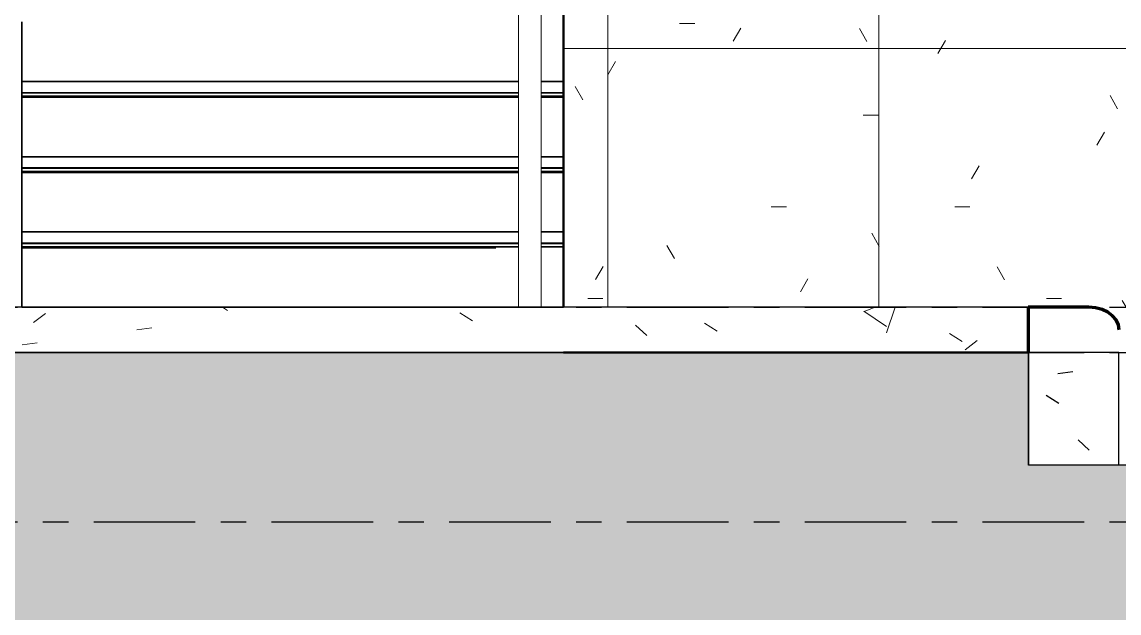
# Model space of a CAD drawing. Header units: millimetres. Extents: x -25371 to 2282244, y -90657 to 147824.
# Drawn here: x 1887649 to 1890080, y -4150 to -2841 of the extents above; entities that cross this region are included whole.
import ezdxf

# ---------------------------------------------------------------- set-up
doc = ezdxf.new("R2010")
doc.units = ezdxf.units.MM
doc.linetypes.add('CENTER', pattern=[50.8, 31.75, -6.35, 6.35, -6.35])
doc.linetypes.add('TA_GL_000.90000', pattern=[2.475, 0.9, -0.225, 0.225, -0.225, 0.9])
doc.layers.add('000 - 0_SYM_DWG_GRIDLINE_MAIN_COLOR_251', color=7, linetype='Continuous')
doc.layers.add('000 - GRID', color=7, linetype='CENTER')
for name, color, linetype, lineweight in [('A-DETL-GENF', 7, 'Continuous', 35), ('A-DETL-THIN', 7, 'Continuous', 25), ('A-FLOR-FNSH', 7, 'Continuous', 70), ('A-FLOR-HRAL', 7, 'Continuous', 35), ('A-FLOR-MCUT', 7, 'Continuous', 70), ('A-FLOR-PATT', 7, 'Continuous', 70), ('A-WALL-PATT', 7, 'Continuous', 50), ('I-WALL-E', 7, 'Continuous', 50), ('P-SANR-FIXT', 7, 'Continuous', 35), ('S-STRS-E', 7, 'Continuous', 35), ('WALL-E', 7, 'Continuous', 50)]:
    doc.layers.add(name, color=color, linetype=linetype, lineweight=lineweight)
doc.styles.add('TA', font='', dxfattribs={"height": 4.5})
doc.styles.get('TA').set_extended_font_data('Cordia New')
pattern_1 = [(50, (12756.7, -1e-11), (728.7365, -63.756), [76.2, -838.2]), (355, (12756.7, -1e-11), (-140.9716, 764.2276), [60.96, -670.56]), (100.451, (12817.46, -5.3), (587.77, 700.4668), [64.76, -712.36]), (46.184, (12756.7, 203.2), (1084.316, -168.171), [114.3, -1257.3]), (96.636, (12847.1, 189.2), (949.61, 989.71), [97.14, -1068.54]), (351.184, (12756.7, 203.2), (949.62, 989.701), [91.44, -1005.84]), (21, (12858.3, 152.4), (606.458, -409.0606), [76.2, -838.2]), (326, (12858.3, 152.4), (247.2083, 736.753), [60.96, -670.56]), (71.451, (12908.9, 118.3), (853.6683, 327.6855), [64.76, -712.36]), (37.5, (12756.73, -1e-11), (12.3547, 338.2201), [33.528, -628.904, 33.528, -647.192, -673.1]), (37.5, (12756.73, -1e-11), (12.3547, 338.2201), [-1343.152, 33.528, -639.572]), (7.5, (12756.73, -1e-11), (267.2789, 400.7221), [33.528, -354.584, 33.528, -613.664, -256.54]), (7.5, (12756.73, -1e-11), (267.2789, 400.7221), [-1035.304, 33.528, -223.012]), (327.5, (12530.16, -1e-11), (542.3633, -22.91534), [33.528, -220.472, 33.528, -758.952, -1051.56]), (327.5, (12530.16, -1e-11), (542.3633, -22.91534), [-1046.48, 33.528, -1018.032]), (317.5, (12428.56, -1e-11), (592.517, 101.707), [33.528, -296.672, 33.528, -492.76, -746.76]), (317.5, (12428.56, -1e-11), (592.517, 101.707), [-856.488, 33.528, -713.232])]

# ---------------------------------------------------------------- blocks, each defined once
blk = doc.blocks.new('PB-DRAIN-SCUPPER-GENC-300 with RC  - 300WX100D 2-5732366-VS01 - ELEVATION 4')
at = {"layer": 'P-SANR-FIXT', "color": 7, "lineweight": 9}
for p, q in [((3000, 101100), (1800, 101100)), ((1800, 101100), (3000, 101100)), ((3000, 101100), (1800, 101100)), ((3000, 101100), (1800, 101100))]:
    blk.add_line(p, q, dxfattribs=at)
at = {"layer": 'P-SANR-FIXT', "color": 7}
for p, q in [((1800, 101100), (3000, 101100)), ((3000, 101100), (1800, 101100)), ((3000, 101100), (1800, 101100)), ((3000, 101100), (1800, 101100))]:
    blk.add_line(p, q, dxfattribs=at)
blk = doc.blocks.new('Railing - 50mm-5751642-VS01 - ELEVATION 4')
at = {"layer": 'A-FLOR-HRAL', "color": 7, "lineweight": 9}
for p, q in [((2900, 104234.4), (2900.3, 104236.7)), ((2900, 104234.4), (2900, 103266.7)), ((2900.3, 104232), (2900, 104234.4)), ((2949.7, 104236.7), (2950, 104234.4)), ((2950, 104234.4), (2949.7, 104232)), ((2950, 103266.7), (2950, 104234.4))]:
    blk.add_line(p, q, dxfattribs=at)
blk = doc.blocks.new('Railing - 50mm-5751640-VS01 - ELEVATION 4')
at = {"layer": 'A-FLOR-HRAL', "color": 7, "lineweight": 9}
for p, q in [((2900, 103865.7), (2900.3, 103868.1)), ((2900, 103865.7), (2900, 102933.3)), ((2900.3, 103863.4), (2900, 103865.7)), ((2949.7, 103868.1), (2950, 103865.7)), ((2950, 103865.7), (2949.7, 103863.4)), ((2950, 102933.3), (2950, 103865.7))]:
    blk.add_line(p, q, dxfattribs=at)
blk = doc.blocks.new('Railing - 50mm-5751638-VS01 - ELEVATION 4')
at = {"layer": 'A-FLOR-HRAL', "color": 7, "lineweight": 9}
for p, q in [((2900, 103497.1), (2900.3, 103499.5)), ((2900, 103497.1), (2900, 102600)), ((2900.3, 103494.7), (2900, 103497.1)), ((2949.7, 103499.5), (2950, 103497.1)), ((2950, 103497.1), (2949.7, 103494.7)), ((2950, 102600), (2950, 103497.1))]:
    blk.add_line(p, q, dxfattribs=at)
blk = doc.blocks.new('Railing - 50mm-5751636-VS01 - ELEVATION 4')
at = {"layer": 'A-FLOR-HRAL', "color": 7, "lineweight": 9}
for p, q in [((2900, 103128.5), (2900.3, 103130.9)), ((2900, 103128.5), (2900, 102100)), ((2900.3, 103126.1), (2900, 103128.5)), ((2949.7, 103130.9), (2950, 103128.5)), ((2950, 103128.5), (2949.7, 103126.1)), ((2950, 102100), (2950, 103128.5))]:
    blk.add_line(p, q, dxfattribs=at)
blk = doc.blocks.new('Railing - 50mm-5751634-VS01 - ELEVATION 4')
at = {"layer": 'A-FLOR-HRAL', "color": 7, "lineweight": 9}
for p, q in [((2900, 102759.9), (2900.3, 102762.2)), ((2900, 102759.9), (2900, 101766.7)), ((2900.3, 102757.5), (2900, 102759.9)), ((2949.7, 102762.2), (2950, 102759.9)), ((2950, 102759.9), (2949.7, 102757.5)), ((2950, 101766.7), (2950, 102759.9))]:
    blk.add_line(p, q, dxfattribs=at)
blk = doc.blocks.new('Railing - 50mm-5751632-VS01 - ELEVATION 4')
at = {"layer": 'A-FLOR-HRAL', "color": 7, "lineweight": 9}
for p, q in [((2900, 102391.2), (2900.3, 102393.6)), ((2900, 102391.2), (2900, 101433.3)), ((2900.3, 102388.9), (2900, 102391.2)), ((2949.7, 102393.6), (2950, 102391.2)), ((2950, 102391.2), (2949.7, 102388.9)), ((2950, 101433.3), (2950, 102391.2))]:
    blk.add_line(p, q, dxfattribs=at)
blk = doc.blocks.new('Railing - Railing-5725296-VS01 - ELEVATION 4')
at = {"color": 7}
for name in ['Railing - 50mm-5751642-VS01 - ELEVATION 4', 'Railing - 50mm-5751640-VS01 - ELEVATION 4', 'Railing - 50mm-5751638-VS01 - ELEVATION 4', 'Railing - 50mm-5751636-VS01 - ELEVATION 4', 'Railing - 50mm-5751634-VS01 - ELEVATION 4', 'Railing - 50mm-5751632-VS01 - ELEVATION 4']:
    blk.add_blockref(name, (0, 0), dxfattribs=at)
blk = doc.blocks.new('Top Rail Type - Top Rail_Internal_-5725755-VS01 - ELEVATION 4')
at = {"layer": 'A-FLOR-HRAL', "color": 7, "lineweight": 9}
for p, q in [((2900, 102066.7), (2900, 101100)), ((2950, 101100), (2950, 102066.7)), ((2949.2, 101100), (2900.9, 101100)), ((2900.9, 101100), (2949.2, 101100))]:
    blk.add_line(p, q, dxfattribs=at)
blk = doc.blocks.new('C-1-VS01_REV00_20260616-140725_ELEVATION_4_EX')
at = {"layer": 'A-DETL-GENF', "lineweight": 9}
h = blk.add_hatch(dxfattribs=at)
h.set_pattern_fill('FP_37', style=0, pattern_type=2)
h.set_pattern_definition([(45, (12756.73, -1e-11), (0, 449.0128), [317.5, -317.5]), (45, (12672.54, 84.2), (0, 449.0128), [317.5, -317.5]), (45, (12588.35, 168.38), (0, 449.0128), [317.5, -317.5]), (135, (12588.35, 224.5), (-449.0128, 3e-14), [317.5, -317.5]), (135, (12672.54, 308.7), (-449.0128, 3e-14), [317.5, -317.5]), (135, (12756.73, 392.9), (-449.0128, 3e-14), [317.5, -317.5])])
h.paths.add_polyline_path([(12634.2, 99376.8), (26357.8, 99376.8), (26357.8, 101000), (24421.8, 101000), (24421.8, 100750), (16251.8, 100750), (16251.8, 101000), (9975.1, 101000), (9975.1, 100500), (8919.4, 100500), (8919.4, 101000), (-28.2, 101000), (-28.2, 99376.8), (12523.5, 99376.8)])
at = {"layer": 'A-DETL-GENF', "lineweight": 25}
h = blk.add_hatch(dxfattribs=at)
h.set_pattern_fill('FP_27', style=0, pattern_type=2)
h.set_pattern_definition(pattern_1)
h.paths.add_polyline_path([(16451.8, 100751.2), (16451.8, 101000), (16251.8, 101000), (16251.8, 100751.2)])
at = {"layer": 'A-FLOR-PATT', "lineweight": 9}
h = blk.add_hatch(dxfattribs=at)
h.set_pattern_fill('FP_27', style=0, pattern_type=2)
h.set_pattern_definition(pattern_1)
h.paths.add_polyline_path([(16250.6, 101000), (16250.6, 101100), (8429.3, 101100), (8429.3, 101000), (16175.7, 101000)])
at = {"layer": 'A-WALL-PATT', "lineweight": 9}
h = blk.add_hatch(dxfattribs=at)
h.set_pattern_fill('FP_14', style=0, pattern_type=2)
h.set_pattern_definition([(0, (12756.73, -1e-11), (812.8, 203.2), [33.528, -576.072, 33.528, -576.072, -3251.2]), (0, (12756.73, -1e-11), (812.8, 203.2), [-1219.2, 33.528, -1185.672, 33.528, -576.072, -1422.4]), (0, (12756.73, -1e-11), (812.8, 203.2), [-3048, 33.528, -372.872, 33.528, -982.472]), (120, (13061.53, 101.6), (-582.37636, 602.30545), [33.528, -576.072, 33.528, -576.072, -3251.2]), (120, (13061.53, 101.6), (-582.37636, 602.30545), [-1219.2, 33.528, -1185.672, 33.528, -576.072, -1422.4]), (120, (13061.53, 101.6), (-582.37636, 602.30545), [-3048, 33.528, -372.872, 33.528, -982.472]), (240, (13163.13, 508), (-230.42364, -805.50545), [33.528, -576.072, 33.528, -576.072, -3251.2]), (240, (13163.13, 508), (-230.42364, -805.50545), [-1219.2, 33.528, -1185.672, 33.528, -576.072, -1422.4]), (240, (13163.13, 508), (-230.42364, -805.50545), [-3048, 33.528, -372.872, 33.528, -982.472])])
h.paths.add_polyline_path([(15221.8, 101100), (16721.8, 101100), (16721.8, 103570), (15171.8, 103570), (15171.8, 103433.3), (15221.8, 103433.3), (15221.8, 101231.7)])
h.paths.add_polyline_path([(15071.8, 103433.3), (15121.8, 103433.3), (15121.8, 103570), (15071.8, 103570), (15071.8, 103490.7)])
h = blk.add_hatch(dxfattribs=at)
h.set_pattern_fill('FP_23', style=0, pattern_type=2)
h.set_pattern_definition([(0, (15146.8, 100300), (0, 600), []), (90, (15146.8, 100300), (-600, 4e-14), [])])
h.paths.add_polyline_path([(15221.8, 101100), (16721.8, 101100), (16721.8, 103570), (15171.8, 103570), (15171.8, 103433.3), (15221.8, 103433.3), (15221.8, 101231.7)])
h.paths.add_polyline_path([(15071.8, 103433.3), (15121.8, 103433.3), (15121.8, 103570), (15071.8, 103570), (15071.8, 103490.7)])
at = {"layer": 'A-DETL-THIN', "color": 7}
for p, q in [((16251.8, 101000), (9975.1, 101000)), ((16251.8, 100750), (16251.8, 101000)), ((16451.8, 101000), (16251.8, 101000)), ((16251.8, 101000), (16251.8, 100751.2)), ((16451.8, 100751.2), (16451.8, 101000)), ((16251.8, 100751.2), (16451.8, 100751.2)), ((24421.8, 100750), (16251.8, 100750))]:
    blk.add_line(p, q, dxfattribs=at)
at = {"layer": 'A-FLOR-FNSH', "color": 7, "lineweight": 25}
for p, q in [((16250.6, 101100), (8429.3, 101100)), ((16250.6, 101000), (16250.6, 101100)), ((8429.3, 101000), (16250.6, 101000))]:
    blk.add_line(p, q, dxfattribs=at)
at = {"layer": 'A-FLOR-MCUT', "color": 7, "lineweight": 100}
for p, q in [((16385.2, 101100), (16250.6, 101100)), ((16250.6, 101100), (16250.6, 101000))]:
    blk.add_line(p, q, dxfattribs=at)
at = {"layer": 'A-FLOR-MCUT', "color": 7, "lineweight": 100, "flags": 128}
blk.add_lwpolyline([(16452.5, 101050), (16450.8, 101061.1), (16445.8, 101071.7), (16437.8, 101081.2), (16427.1, 101089.1), (16414.4, 101095), (16400.2, 101098.7), (16385.2, 101100)], dxfattribs=at)
at = {"layer": 'I-WALL-E', "color": 7}
for p, q in [((15221.8, 101100), (15221.8, 103433.3)), ((16250.6, 101000), (15221.8, 101000))]:
    blk.add_line(p, q, dxfattribs=at)
at = {"layer": 'S-STRS-E', "color": 7}
for p, q in [((14021.8, 101600), (14021.8, 101731.7)), ((14021.8, 101731.7), (14021.8, 101600)), ((15221.8, 101600), (15221.8, 101731.7)), ((15221.8, 101731.7), (15221.8, 101600)), ((14021.8, 101594.5), (14021.8, 101600)), ((14021.8, 101600), (14021.8, 101565)), ((15121.8, 101600), (14021.8, 101600)), ((14021.8, 101600), (15121.8, 101600)), ((14021.8, 101575), (14021.8, 101600)), ((14021.8, 101600), (14021.8, 101597.5)), ((14021.8, 101597.5), (14021.8, 101600)), ((14021.8, 101600), (14021.8, 101597.5)), ((14021.8, 101597.5), (14021.8, 101600)), ((14021.8, 101600), (14021.8, 101597.5)), ((14021.8, 101597.5), (14021.8, 101600)), ((14021.8, 101600), (14021.8, 101597.5)), ((14021.8, 101597.5), (14021.8, 101600)), ((14021.8, 101600), (14021.8, 101597.5)), ((14021.8, 101597.5), (14021.8, 101600)), ((14021.8, 101600), (14021.8, 101595)), ((14021.8, 101600), (15121.8, 101600)), ((14021.8, 101600), (15121.8, 101600)), ((14021.8, 101600), (15121.8, 101600)), ((14021.8, 101600), (15121.8, 101600)), ((14021.8, 101600), (15121.8, 101600)), ((14021.8, 101600), (15121.8, 101600)), ((14021.8, 101595), (14021.8, 101585)), ((14021.8, 101585), (14021.8, 101595)), ((14021.8, 101595), (14021.8, 101575)), ((14021.8, 101574.5), (14021.8, 101594.5)), ((14021.8, 101594.5), (14021.8, 101585.5)), ((14021.8, 101585.5), (14021.8, 101594.5)), ((15221.8, 101600), (15171.8, 101600)), ((15171.8, 101600), (15221.8, 101600)), ((15171.8, 101600), (15221.8, 101600)), ((15171.8, 101600), (15221.8, 101600)), ((15171.8, 101600), (15221.8, 101600)), ((15171.8, 101600), (15221.8, 101600)), ((15171.8, 101600), (15221.8, 101600)), ((15171.8, 101600), (15221.8, 101600)), ((15221.8, 101565), (15221.8, 101600)), ((15221.8, 101600), (15221.8, 101594.5)), ((15221.8, 101595), (15221.8, 101600)), ((15221.8, 101600), (15221.8, 101597.5)), ((15221.8, 101597.5), (15221.8, 101600)), ((15221.8, 101600), (15221.8, 101597.5)), ((15221.8, 101597.5), (15221.8, 101600)), ((15221.8, 101600), (15221.8, 101597.5)), ((15221.8, 101597.5), (15221.8, 101600)), ((15221.8, 101600), (15221.8, 101597.5)), ((15221.8, 101597.5), (15221.8, 101600)), ((15221.8, 101600), (15221.8, 101597.5)), ((15221.8, 101597.5), (15221.8, 101600)), ((15221.8, 101600), (15221.8, 101575)), ((15221.8, 101575), (15221.8, 101595)), ((15221.8, 101595), (15221.8, 101585)), ((15221.8, 101585), (15221.8, 101595)), ((15221.8, 101594.5), (15221.8, 101585.5)), ((15221.8, 101585.5), (15221.8, 101594.5)), ((15221.8, 101594.5), (15221.8, 101574.5)), ((14021.8, 101585.5), (14021.8, 101582)), ((14021.8, 101582), (14021.8, 101585.5)), ((14021.8, 101585), (14021.8, 101582.5)), ((14021.8, 101582.5), (14021.8, 101585)), ((15121.8, 101575), (14021.8, 101575)), ((14021.8, 101567), (14021.8, 101574.5)), ((14021.8, 101574.5), (15071.8, 101574.5)), ((14021.8, 101574.5), (15121.8, 101574.5)), ((14021.8, 101565), (14021.8, 101567)), ((14021.8, 101567), (15121.8, 101567)), ((14021.8, 101433.3), (14021.8, 101565)), ((14021.8, 101565), (14021.8, 101433.3)), ((15121.8, 101565), (14021.8, 101565)), ((15121.8, 101565), (14021.8, 101565)), ((15221.8, 101575), (15171.8, 101575)), ((15171.8, 101574.5), (15221.8, 101574.5)), ((15171.8, 101567), (15221.8, 101567)), ((15221.8, 101565), (15171.8, 101565)), ((15221.8, 101565), (15171.8, 101565)), ((15221.8, 101585.5), (15221.8, 101582)), ((15221.8, 101582), (15221.8, 101585.5)), ((15221.8, 101585), (15221.8, 101582.5)), ((15221.8, 101582.5), (15221.8, 101585)), ((15221.8, 101574.5), (15221.8, 101567)), ((15221.8, 101567), (15221.8, 101565)), ((15221.8, 101433.3), (15221.8, 101565)), ((15221.8, 101565), (15221.8, 101433.3)), ((14021.8, 101427.8), (14021.8, 101433.3)), ((14021.8, 101433.3), (14021.8, 101398.3)), ((15121.8, 101433.3), (14021.8, 101433.3)), ((14021.8, 101433.3), (15121.8, 101433.3)), ((14021.8, 101408.3), (14021.8, 101433.3)), ((14021.8, 101433.3), (14021.8, 101430.8)), ((14021.8, 101430.8), (14021.8, 101433.3)), ((14021.8, 101433.3), (14021.8, 101430.8)), ((14021.8, 101430.8), (14021.8, 101433.3)), ((14021.8, 101433.3), (14021.8, 101430.8)), ((14021.8, 101430.8), (14021.8, 101433.3)), ((14021.8, 101433.3), (14021.8, 101430.8)), ((14021.8, 101430.8), (14021.8, 101433.3)), ((14021.8, 101433.3), (14021.8, 101430.8)), ((14021.8, 101430.8), (14021.8, 101433.3)), ((14021.8, 101433.3), (14021.8, 101428.3)), ((14021.8, 101433.3), (15121.8, 101433.3)), ((14021.8, 101433.3), (15121.8, 101433.3)), ((14021.8, 101433.3), (15121.8, 101433.3)), ((14021.8, 101433.3), (15121.8, 101433.3)), ((14021.8, 101433.3), (15121.8, 101433.3)), ((14021.8, 101433.3), (15121.8, 101433.3)), ((14021.8, 101428.3), (14021.8, 101418.3)), ((14021.8, 101418.3), (14021.8, 101428.3)), ((14021.8, 101428.3), (14021.8, 101408.3)), ((14021.8, 101407.8), (14021.8, 101427.8)), ((14021.8, 101427.8), (14021.8, 101418.8)), ((14021.8, 101418.8), (14021.8, 101427.8)), ((14021.8, 101418.8), (14021.8, 101415.3)), ((14021.8, 101415.3), (14021.8, 101418.8)), ((14021.8, 101418.3), (14021.8, 101415.8)), ((14021.8, 101415.8), (14021.8, 101418.3)), ((15221.8, 101433.3), (15171.8, 101433.3)), ((15171.8, 101433.3), (15221.8, 101433.3)), ((15171.8, 101433.3), (15221.8, 101433.3)), ((15171.8, 101433.3), (15221.8, 101433.3)), ((15171.8, 101433.3), (15221.8, 101433.3)), ((15171.8, 101433.3), (15221.8, 101433.3)), ((15171.8, 101433.3), (15221.8, 101433.3)), ((15171.8, 101433.3), (15221.8, 101433.3)), ((15221.8, 101398.3), (15221.8, 101433.3)), ((15221.8, 101433.3), (15221.8, 101427.8)), ((15221.8, 101428.3), (15221.8, 101433.3)), ((15221.8, 101433.3), (15221.8, 101430.8)), ((15221.8, 101430.8), (15221.8, 101433.3)), ((15221.8, 101433.3), (15221.8, 101430.8)), ((15221.8, 101430.8), (15221.8, 101433.3)), ((15221.8, 101433.3), (15221.8, 101430.8)), ((15221.8, 101430.8), (15221.8, 101433.3)), ((15221.8, 101433.3), (15221.8, 101430.8)), ((15221.8, 101430.8), (15221.8, 101433.3)), ((15221.8, 101433.3), (15221.8, 101430.8)), ((15221.8, 101430.8), (15221.8, 101433.3)), ((15221.8, 101433.3), (15221.8, 101408.3)), ((15221.8, 101408.3), (15221.8, 101428.3)), ((15221.8, 101428.3), (15221.8, 101418.3)), ((15221.8, 101418.3), (15221.8, 101428.3)), ((15221.8, 101427.8), (15221.8, 101418.8)), ((15221.8, 101418.8), (15221.8, 101427.8)), ((15221.8, 101427.8), (15221.8, 101407.8)), ((15221.8, 101418.8), (15221.8, 101415.3)), ((15221.8, 101415.3), (15221.8, 101418.8)), ((15221.8, 101418.3), (15221.8, 101415.8)), ((15221.8, 101415.8), (15221.8, 101418.3)), ((15121.8, 101408.3), (14021.8, 101408.3)), ((14021.8, 101400.3), (14021.8, 101407.8)), ((14021.8, 101407.8), (15071.8, 101407.8)), ((14021.8, 101407.8), (15121.8, 101407.8)), ((14021.8, 101398.3), (14021.8, 101400.3)), ((14021.8, 101400.3), (15121.8, 101400.3)), ((14021.8, 101266.7), (14021.8, 101398.3)), ((14021.8, 101398.3), (14021.8, 101266.7)), ((15121.8, 101398.3), (14021.8, 101398.3)), ((15121.8, 101398.3), (14021.8, 101398.3)), ((15221.8, 101408.3), (15171.8, 101408.3)), ((15171.8, 101407.8), (15221.8, 101407.8)), ((15171.8, 101400.3), (15221.8, 101400.3)), ((15221.8, 101398.3), (15171.8, 101398.3)), ((15221.8, 101398.3), (15171.8, 101398.3)), ((15221.8, 101407.8), (15221.8, 101400.3)), ((15221.8, 101400.3), (15221.8, 101398.3)), ((15221.8, 101266.7), (15221.8, 101398.3)), ((15221.8, 101398.3), (15221.8, 101266.7)), ((14021.8, 101241.7), (14021.8, 101266.7)), ((14021.8, 101266.7), (14021.8, 101264.2)), ((14021.8, 101264.2), (14021.8, 101266.7)), ((14021.8, 101266.7), (14021.8, 101264.2)), ((14021.8, 101264.2), (14021.8, 101266.7)), ((14021.8, 101266.7), (14021.8, 101264.2)), ((14021.8, 101264.2), (14021.8, 101266.7)), ((14021.8, 101266.7), (14021.8, 101264.2)), ((14021.8, 101264.2), (14021.8, 101266.7)), ((14021.8, 101266.7), (14021.8, 101264.2)), ((14021.8, 101264.2), (14021.8, 101266.7)), ((14021.8, 101266.7), (14021.8, 101262.2)), ((14021.8, 101266.7), (15122, 101266.7)), ((14021.8, 101266.7), (15122, 101266.7)), ((14021.8, 101266.7), (15122, 101266.7)), ((14021.8, 101266.7), (15122, 101266.7)), ((14021.8, 101266.7), (15122, 101266.7)), ((14021.8, 101266.7), (15122, 101266.7)), ((15122, 101266.7), (14021.8, 101266.7)), ((14021.8, 101266.7), (15122, 101266.7)), ((14021.8, 101266.7), (14021.8, 101262.2)), ((14021.8, 101231.7), (14021.8, 101266.7)), ((14021.8, 101261.7), (14021.8, 101251.7)), ((14021.8, 101251.7), (14021.8, 101261.7)), ((14021.8, 101261.7), (14021.8, 101241.7)), ((14021.8, 101261.2), (14021.8, 101241.2)), ((14021.8, 101252.2), (14021.8, 101261.2)), ((14021.8, 101261.2), (14021.8, 101252.2)), ((14021.8, 101248.7), (14021.8, 101252.2)), ((14021.8, 101252.2), (14021.8, 101248.7)), ((14021.8, 101251.7), (14021.8, 101249.2)), ((14021.8, 101249.2), (14021.8, 101251.7)), ((15171.8, 101266.7), (15221.8, 101266.7)), ((15171.8, 101266.7), (15221.8, 101266.7)), ((15171.8, 101266.7), (15221.8, 101266.7)), ((15171.8, 101266.7), (15221.8, 101266.7)), ((15171.8, 101266.7), (15221.8, 101266.7)), ((15171.8, 101266.7), (15221.8, 101266.7)), ((15221.8, 101266.7), (15171.8, 101266.7)), ((15171.8, 101266.7), (15221.8, 101266.7)), ((15221.8, 101262.2), (15221.8, 101266.7)), ((15221.8, 101266.7), (15221.8, 101264.2)), ((15221.8, 101264.2), (15221.8, 101266.7)), ((15221.8, 101266.7), (15221.8, 101264.2)), ((15221.8, 101264.2), (15221.8, 101266.7)), ((15221.8, 101266.7), (15221.8, 101264.2)), ((15221.8, 101264.2), (15221.8, 101266.7)), ((15221.8, 101266.7), (15221.8, 101264.2)), ((15221.8, 101264.2), (15221.8, 101266.7)), ((15221.8, 101266.7), (15221.8, 101264.2)), ((15221.8, 101264.2), (15221.8, 101266.7)), ((15221.8, 101266.7), (15221.8, 101241.7)), ((15221.8, 101266.7), (15221.8, 101231.7)), ((15221.8, 101262.2), (15221.8, 101266.7)), ((15221.8, 101241.7), (15221.8, 101261.7)), ((15221.8, 101261.7), (15221.8, 101251.7)), ((15221.8, 101251.7), (15221.8, 101261.7)), ((15221.8, 101252.2), (15221.8, 101261.2)), ((15221.8, 101261.2), (15221.8, 101252.2)), ((15221.8, 101241.2), (15221.8, 101261.2)), ((15221.8, 101248.7), (15221.8, 101252.2)), ((15221.8, 101252.2), (15221.8, 101248.7)), ((15221.8, 101251.7), (15221.8, 101249.2)), ((15221.8, 101249.2), (15221.8, 101251.7)), ((15122, 101241.7), (14021.8, 101241.7)), ((14021.8, 101241.2), (15071.8, 101241.2)), ((14021.8, 101241.2), (15122, 101241.2)), ((14021.8, 101241.2), (14021.8, 101233.7)), ((14021.8, 101233.7), (15121.9, 101233.7)), ((14021.8, 101233.7), (14021.8, 101231.7)), ((15071.8, 101231.7), (14021.8, 101231.7)), ((14021.8, 101231.7), (14021.8, 101100)), ((14021.8, 101100), (14021.8, 101231.7)), ((14021.8, 101231.7), (15071.8, 101231.7)), ((15221.8, 101241.7), (15171.8, 101241.7)), ((15171.8, 101241.2), (15221.8, 101241.2)), ((15171.8, 101233.7), (15221.8, 101233.7)), ((15221.8, 101233.7), (15221.8, 101241.2)), ((15221.8, 101231.7), (15221.8, 101233.7)), ((15221.8, 101231.7), (15221.8, 101100)), ((15221.8, 101100), (15221.8, 101231.7))]:
    blk.add_line(p, q, dxfattribs=at)
at = {"layer": 'WALL-E', "color": 7}
blk.add_line((16423.5, 100750), (16423.5, 100751.2), dxfattribs=at)
at = {"layer": 'A-FLOR-HRAL', "color": 7, "lineweight": 9}
blk.add_blockref('Top Rail Type - Top Rail_Internal_-5725755-VS01 - ELEVATION 4', (12221.8, 0), dxfattribs=at)
at = {"layer": 'A-FLOR-HRAL', "color": 7}
blk.add_blockref('Railing - Railing-5725296-VS01 - ELEVATION 4', (12221.8, 0), dxfattribs=at)
at = {"layer": 'P-SANR-FIXT', "color": 7}
blk.add_blockref('PB-DRAIN-SCUPPER-GENC-300 with RC  - 300WX100D 2-5732366-VS01 - ELEVATION 4', (12221.8, 0), dxfattribs=at)
blk = doc.blocks.new('*U974')
at = {"layer": '000 - 0_SYM_DWG_GRIDLINE_MAIN_COLOR_251', "color": 7, "linetype": 'ByBlock', "ltscale": 5}
blk.add_line((20, 0), (-588.498, 0), dxfattribs=at)
at = {"color": 7, "style": 'TA', "flags": 1}
blk.add_attdef('LOCATION', (6, -6), '', height=4.5, rotation=270, dxfattribs=at)
blk = doc.blocks.new('C-1-VS01_REV00_20260616-141122_ELEVATION_4_DIMS')
at = {"layer": '000 - GRID', "color": 7, "linetype": 'TA_GL_000.90000', "xscale": 50.00000000000004, "yscale": 50.00000000000004, "zscale": 50.00000000000004, "rotation": 180}
for p in [(-175.4, 101100), (-175.4, 101000), (-175.4, 100625)]:
    blk.add_blockref('*U974', p, dxfattribs=at)

msp = doc.modelspace()

# ---------------------------------------------------------------- block references
at = {"color": 7}
for name in ['C-1-VS01_REV00_20260616-141122_ELEVATION_4_DIMS', 'C-1-VS01_REV00_20260616-140725_ELEVATION_4_EX']:
    msp.add_blockref(name, (1873627.43, -104572.744), dxfattribs=at)

doc.saveas('drawing.dxf')
